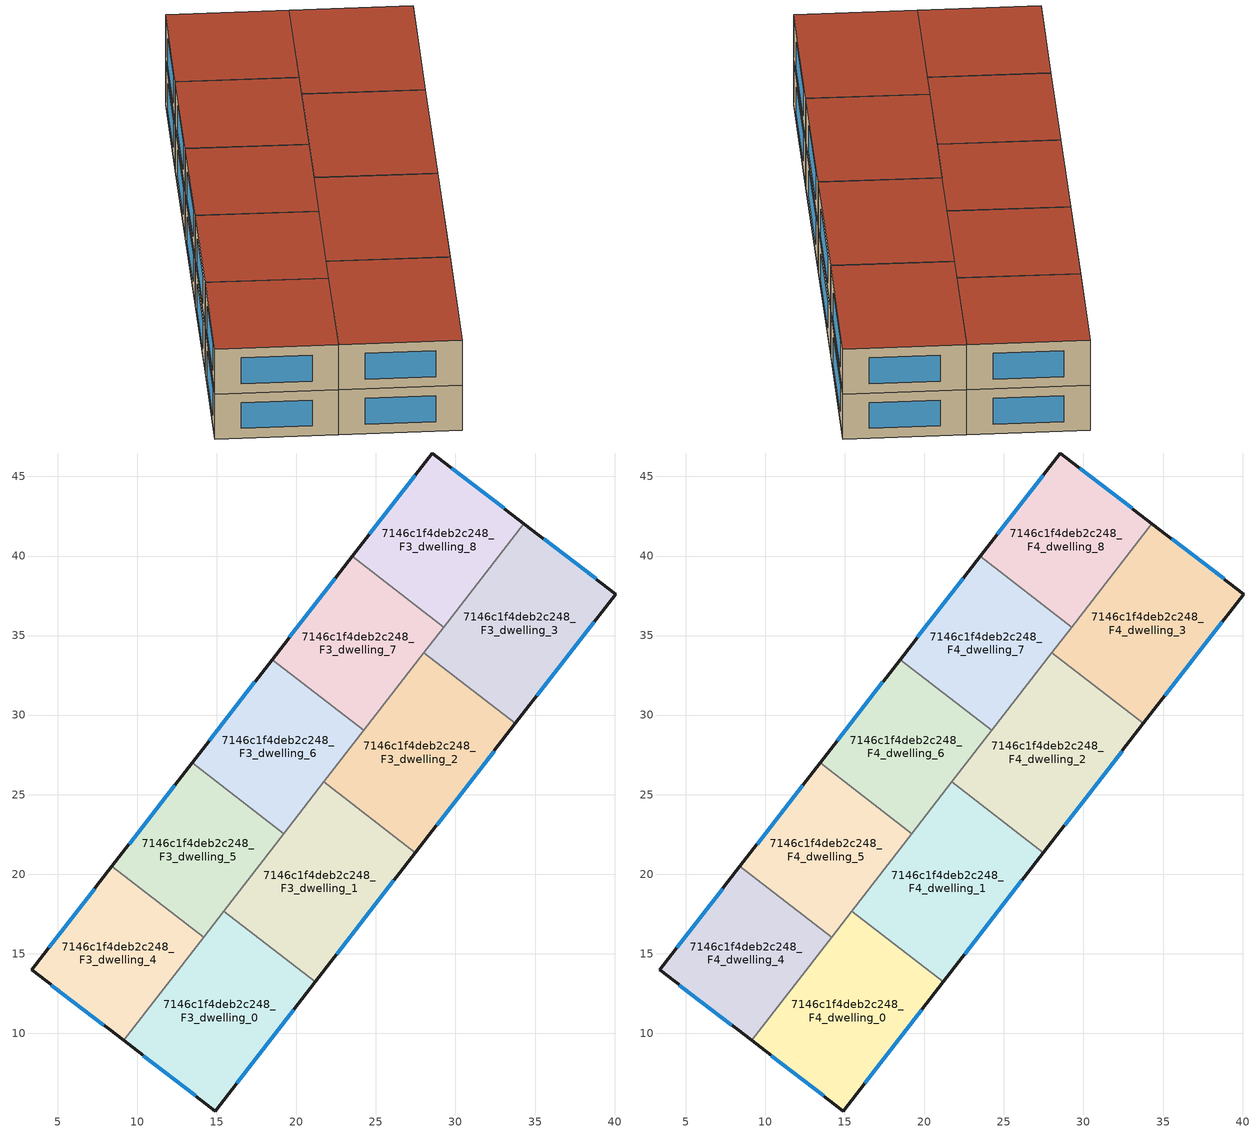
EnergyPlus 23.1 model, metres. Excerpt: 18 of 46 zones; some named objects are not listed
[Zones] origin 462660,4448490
7146c1f4deb2c248_F3_dwelling_0
 floor to 7146c1f4deb2c248_F2_dwelling_0 (EU_floor_Construction): 21.19,13.22 14.9,5.11 9.13,9.54 15.43,17.68 z9
 wall outside (EU_wall_Construction): 9.13,9.54 14.9,5.11 21.19,13.22 z9:12
 wall to 7146c1f4deb2c248_F3_dwelling_1 (EU_wall_Construction): 21.19,13.22 15.43,17.68 z9:12
 wall to 7146c1f4deb2c248_F3_dwelling_4 (EU_wall_Construction): 14.16,16.03 9.13,9.54 z9:12
 wall to 7146c1f4deb2c248_F3_dwelling_5 (EU_wall_Construction): 15.43,17.68 14.16,16.03 z9:12
 window (EU_Window_Construction): 16.25,6.85 19.84,11.49 / 10.37,8.59 13.67,6.06 z9.64:11.36
7146c1f4deb2c248_F3_dwelling_1
 floor to 7146c1f4deb2c248_F2_dwelling_1 (EU_floor_Construction): 27.48,21.35 21.19,13.22 15.43,17.68 21.73,25.8 z9
 wall outside (EU_wall_Construction): 21.19,13.22 27.48,21.35 z9:12
 wall to 7146c1f4deb2c248_F3_dwelling_2 (EU_wall_Construction): 27.48,21.35 21.73,25.8 z9:12
 wall to 7146c1f4deb2c248_F3_dwelling_5 (EU_wall_Construction): 19.19,22.53 15.43,17.68 z9:12
 wall to 7146c1f4deb2c248_F3_dwelling_6 (EU_wall_Construction): 21.73,25.8 19.19,22.53 z9:12
 window (EU_Window_Construction): 22.53,14.96 26.13,19.61 z9.64:11.36
7146c1f4deb2c248_F3_dwelling_2
 floor to 7146c1f4deb2c248_F2_dwelling_2 (EU_floor_Construction): 33.77,29.47 27.48,21.35 21.73,25.8 28.02,33.93 z9
 wall outside (EU_wall_Construction): 27.48,21.35 33.77,29.47 z9:12
 wall to 7146c1f4deb2c248_F3_dwelling_3 (EU_wall_Construction): 33.77,29.47 28.02,33.93 z9:12
 wall to 7146c1f4deb2c248_F3_dwelling_7 (EU_wall_Construction): 28.02,33.93 24.23,29.03 z9:12
 wall to 7146c1f4deb2c248_F3_dwelling_6 (EU_wall_Construction): 24.23,29.03 21.73,25.8 z9:12
 window (EU_Window_Construction): 28.83,23.09 32.42,27.73 z9.64:11.36
7146c1f4deb2c248_F3_dwelling_3
 floor to 7146c1f4deb2c248_F2_dwelling_3 (EU_floor_Construction): 40.07,37.61 33.77,29.47 28.02,33.93 34.3,42.04 z9
 wall outside (EU_wall_Construction): 33.77,29.47 40.07,37.61 34.3,42.04 z9:12
 wall to 7146c1f4deb2c248_F3_dwelling_8 (EU_wall_Construction): 34.3,42.04 29.26,35.53 z9:12
 wall to 7146c1f4deb2c248_F3_dwelling_7 (EU_wall_Construction): 29.26,35.53 28.02,33.93 z9:12
 window (EU_Window_Construction): 38.84,38.56 35.54,41.09 / 35.12,31.21 38.72,35.86 z9.64:11.36
7146c1f4deb2c248_F3_dwelling_4
 floor to 7146c1f4deb2c248_F2_dwelling_4 (EU_floor_Construction): 14.16,16.03 9.13,9.54 3.36,13.98 8.4,20.49 z9
 wall outside (EU_wall_Construction): 8.4,20.49 3.36,13.98 9.13,9.54 z9:12
 wall to 7146c1f4deb2c248_F3_dwelling_5 (EU_wall_Construction): 14.16,16.03 8.4,20.49 z9:12
 window (EU_Window_Construction): 4.6,13.03 7.89,10.49 / 7.32,19.1 4.44,15.37 z9.64:11.36
7146c1f4deb2c248_F3_dwelling_5
 floor to 7146c1f4deb2c248_F2_dwelling_5 (EU_floor_Construction): 19.19,22.53 14.16,16.03 8.4,20.49 13.44,26.99 z9
 wall outside (EU_wall_Construction): 13.44,26.99 8.4,20.49 z9:12
 wall to 7146c1f4deb2c248_F3_dwelling_6 (EU_wall_Construction): 19.19,22.53 13.44,26.99 z9:12
 window (EU_Window_Construction): 12.36,25.6 9.48,21.88 z9.64:11.36
7146c1f4deb2c248_F3_dwelling_6
 floor to 7146c1f4deb2c248_F2_dwelling_6 (EU_floor_Construction): 24.23,29.03 19.19,22.53 13.44,26.99 18.47,33.49 z9
 wall outside (EU_wall_Construction): 18.47,33.49 13.44,26.99 z9:12
 wall to 7146c1f4deb2c248_F3_dwelling_7 (EU_wall_Construction): 24.23,29.03 18.47,33.49 z9:12
 window (EU_Window_Construction): 17.39,32.1 14.52,28.38 z9.64:11.36
7146c1f4deb2c248_F3_dwelling_7
 floor to 7146c1f4deb2c248_F2_dwelling_7 (EU_floor_Construction): 29.26,35.53 24.23,29.03 18.47,33.49 23.51,39.99 z9
 wall outside (EU_wall_Construction): 23.51,39.99 18.47,33.49 z9:12
 wall to 7146c1f4deb2c248_F3_dwelling_8 (EU_wall_Construction): 29.26,35.53 23.51,39.99 z9:12
 window (EU_Window_Construction): 22.43,38.6 19.55,34.88 z9.64:11.36
7146c1f4deb2c248_F3_dwelling_8
 floor to 7146c1f4deb2c248_F2_dwelling_8 (EU_floor_Construction): 34.3,42.04 29.26,35.53 23.51,39.99 28.53,46.48 z9
 wall outside (EU_wall_Construction): 34.3,42.04 28.53,46.48 23.51,39.99 z9:12
 window (EU_Window_Construction): 27.46,45.09 24.58,41.38 / 33.07,42.99 29.77,45.53 z9.64:11.36
7146c1f4deb2c248_F4_dwelling_0
 floor to 7146c1f4deb2c248_F3_dwelling_0 (EU_floor_Construction): 21.19,13.22 14.9,5.11 9.13,9.54 15.43,17.68 z12
 wall outside (EU_wall_Construction): 9.13,9.54 14.9,5.11 21.19,13.22 z12:15
 wall to 7146c1f4deb2c248_F4_dwelling_1 (EU_wall_Construction): 21.19,13.22 15.43,17.68 z12:15
 wall to 7146c1f4deb2c248_F4_dwelling_4 (EU_wall_Construction): 14.16,16.03 9.13,9.54 z12:15
 wall to 7146c1f4deb2c248_F4_dwelling_5 (EU_wall_Construction): 15.43,17.68 14.16,16.03 z12:15
 window (EU_Window_Construction): 16.25,6.85 19.84,11.49 / 10.37,8.59 13.67,6.06 z12.64:14.36
 roof outside (EU_roof_Construction): 14.9,5.11 21.19,13.22 15.43,17.68 9.13,9.54 z15
7146c1f4deb2c248_F4_dwelling_1
 floor to 7146c1f4deb2c248_F3_dwelling_1 (EU_floor_Construction): 27.48,21.35 21.19,13.22 15.43,17.68 21.73,25.8 z12
 wall outside (EU_wall_Construction): 21.19,13.22 27.48,21.35 z12:15
 wall to 7146c1f4deb2c248_F4_dwelling_2 (EU_wall_Construction): 27.48,21.35 21.73,25.8 z12:15
 wall to 7146c1f4deb2c248_F4_dwelling_5 (EU_wall_Construction): 19.19,22.53 15.43,17.68 z12:15
 wall to 7146c1f4deb2c248_F4_dwelling_6 (EU_wall_Construction): 21.73,25.8 19.19,22.53 z12:15
 window (EU_Window_Construction): 22.53,14.96 26.13,19.61 z12.64:14.36
 roof outside (EU_roof_Construction): 21.19,13.22 27.48,21.35 21.73,25.8 15.43,17.68 z15
7146c1f4deb2c248_F4_dwelling_2
 floor to 7146c1f4deb2c248_F3_dwelling_2 (EU_floor_Construction): 33.77,29.47 27.48,21.35 21.73,25.8 28.02,33.93 z12
 wall outside (EU_wall_Construction): 27.48,21.35 33.77,29.47 z12:15
 wall to 7146c1f4deb2c248_F4_dwelling_3 (EU_wall_Construction): 33.77,29.47 28.02,33.93 z12:15
 wall to 7146c1f4deb2c248_F4_dwelling_7 (EU_wall_Construction): 28.02,33.93 24.23,29.03 z12:15
 wall to 7146c1f4deb2c248_F4_dwelling_6 (EU_wall_Construction): 24.23,29.03 21.73,25.8 z12:15
 window (EU_Window_Construction): 28.83,23.09 32.42,27.73 z12.64:14.36
 roof outside (EU_roof_Construction): 27.48,21.35 33.77,29.47 28.02,33.93 21.73,25.8 z15
7146c1f4deb2c248_F4_dwelling_3
 floor to 7146c1f4deb2c248_F3_dwelling_3 (EU_floor_Construction): 40.07,37.61 33.77,29.47 28.02,33.93 34.3,42.04 z12
 wall outside (EU_wall_Construction): 33.77,29.47 40.07,37.61 34.3,42.04 z12:15
 wall to 7146c1f4deb2c248_F4_dwelling_8 (EU_wall_Construction): 34.3,42.04 29.26,35.53 z12:15
 wall to 7146c1f4deb2c248_F4_dwelling_7 (EU_wall_Construction): 29.26,35.53 28.02,33.93 z12:15
 window (EU_Window_Construction): 38.84,38.56 35.54,41.09 / 35.12,31.21 38.72,35.86 z12.64:14.36
 roof outside (EU_roof_Construction): 33.77,29.47 40.07,37.61 34.3,42.04 28.02,33.93 z15
7146c1f4deb2c248_F4_dwelling_4
 floor to 7146c1f4deb2c248_F3_dwelling_4 (EU_floor_Construction): 14.16,16.03 9.13,9.54 3.36,13.98 8.4,20.49 z12
 wall outside (EU_wall_Construction): 8.4,20.49 3.36,13.98 9.13,9.54 z12:15
 wall to 7146c1f4deb2c248_F4_dwelling_5 (EU_wall_Construction): 14.16,16.03 8.4,20.49 z12:15
 window (EU_Window_Construction): 4.6,13.03 7.89,10.49 / 7.32,19.1 4.44,15.37 z12.64:14.36
 roof outside (EU_roof_Construction): 9.13,9.54 14.16,16.03 8.4,20.49 3.36,13.98 z15
7146c1f4deb2c248_F4_dwelling_5
 floor to 7146c1f4deb2c248_F3_dwelling_5 (EU_floor_Construction): 19.19,22.53 14.16,16.03 8.4,20.49 13.44,26.99 z12
 wall outside (EU_wall_Construction): 13.44,26.99 8.4,20.49 z12:15
 wall to 7146c1f4deb2c248_F4_dwelling_6 (EU_wall_Construction): 19.19,22.53 13.44,26.99 z12:15
 window (EU_Window_Construction): 12.36,25.6 9.48,21.88 z12.64:14.36
 roof outside (EU_roof_Construction): 14.16,16.03 19.19,22.53 13.44,26.99 8.4,20.49 z15
7146c1f4deb2c248_F4_dwelling_6
 floor to 7146c1f4deb2c248_F3_dwelling_6 (EU_floor_Construction): 24.23,29.03 19.19,22.53 13.44,26.99 18.47,33.49 z12
 wall outside (EU_wall_Construction): 18.47,33.49 13.44,26.99 z12:15
 wall to 7146c1f4deb2c248_F4_dwelling_7 (EU_wall_Construction): 24.23,29.03 18.47,33.49 z12:15
 window (EU_Window_Construction): 17.39,32.1 14.52,28.38 z12.64:14.36
 roof outside (EU_roof_Construction): 19.19,22.53 24.23,29.03 18.47,33.49 13.44,26.99 z15
7146c1f4deb2c248_F4_dwelling_7
 floor to 7146c1f4deb2c248_F3_dwelling_7 (EU_floor_Construction): 29.26,35.53 24.23,29.03 18.47,33.49 23.51,39.99 z12
 wall outside (EU_wall_Construction): 23.51,39.99 18.47,33.49 z12:15
 wall to 7146c1f4deb2c248_F4_dwelling_8 (EU_wall_Construction): 29.26,35.53 23.51,39.99 z12:15
 window (EU_Window_Construction): 22.43,38.6 19.55,34.88 z12.64:14.36
 roof outside (EU_roof_Construction): 24.23,29.03 29.26,35.53 23.51,39.99 18.47,33.49 z15
7146c1f4deb2c248_F4_dwelling_8
 floor to 7146c1f4deb2c248_F3_dwelling_8 (EU_floor_Construction): 34.3,42.04 29.26,35.53 23.51,39.99 28.53,46.48 z12
 wall outside (EU_wall_Construction): 34.3,42.04 28.53,46.48 23.51,39.99 z12:15
 window (EU_Window_Construction): 27.46,45.09 24.58,41.38 / 33.07,42.99 29.77,45.53 z12.64:14.36
 roof outside (EU_roof_Construction): 29.26,35.53 34.3,42.04 28.53,46.48 23.51,39.99 z15
[Building]
EU S2 Campaign: North Axis=0; Terrain=City; Solar Distribution=FullExterior
[Site:Location]
Yerevan-Zvartnots.Intl.AP: Latitude=40.15; Longitude=44.383; Time Zone=4; Elevation=854
[SizingPeriod:WeatherFileDays]
AnnualSizingPeriod: Begin Month=1; Begin Day of Month=1; End Month=12; End Day of Month=31; Day of Week for Start Day=Monday; Use Weather File Daylight Saving Period=No; Use Weather File Rain and Snow Indicators=No
[MATERIAL]
EU_InternalMass_Material: Roughness=MediumRough; Thickness=0.1; Conductivity=1; Density=1800; Specific Heat=900; Thermal Absorptance=0.9; Solar Absorptance=0.7; Visible Absorptance=0.7
[MATERIAL:NOMASS] Roughness=MediumRough; Thermal Absorptance=0.9; Solar Absorptance=0.7; Visible Absorptance=0.7
Name | Thermal Resistance
EU_wall_NoMass | 1.05043
EU_roof_NoMass | 1.45357
EU_floor_NoMass | 0.478065
[WINDOWMATERIAL:SIMPLEGLAZINGSYSTEM]
EU_Window_SimpleGlazing: UFactor=2.5566; Solar Heat Gain Coefficient=0.75; Visible Transmittance=0.75
[CONSTRUCTION]
EU_wall_Construction: EU_wall_NoMass
EU_roof_Construction: EU_roof_NoMass
EU_floor_Construction: EU_floor_NoMass
EU_Window_Construction: EU_Window_SimpleGlazing
EU_InternalMass_Construction: EU_InternalMass_Material
[ZONE] Type=1; Multiplier=1; Ceiling Height=autocalculate; Floor Area=autocalculate; Part of Total Floor Area=Yes
Name | Volume
7146c1f4deb2c248_F3_dwelling_0; 7146c1f4deb2c248_F4_dwelling_0; 7146c1f4deb2c248_F3_dwelling_3; 7146c1f4deb2c248_F4_dwelling_3 | 224.385
7146c1f4deb2c248_F3_dwelling_1; 7146c1f4deb2c248_F4_dwelling_1 | 224.342
7146c1f4deb2c248_F3_dwelling_2; 7146c1f4deb2c248_F4_dwelling_2 | 224.355
7146c1f4deb2c248_F3_dwelling_4; 7146c1f4deb2c248_F4_dwelling_4; 7146c1f4deb2c248_F3_dwelling_8; 7146c1f4deb2c248_F4_dwelling_8 | 179.518
7146c1f4deb2c248_F3_dwelling_5; 7146c1f4deb2c248_F4_dwelling_5 | 179.528
7146c1f4deb2c248_F3_dwelling_6; 7146c1f4deb2c248_F4_dwelling_6 | 179.529
7146c1f4deb2c248_F3_dwelling_7; 7146c1f4deb2c248_F4_dwelling_7 | 179.495
[INTERNALMASS] Construction=EU_InternalMass_Construction
Name | Zone or ZoneList | Surface Area
7146c1f4deb2c248_F3_dwelling_0_EU_InternalMass | 7146c1f4deb2c248_F3_dwelling_0 | 74.7952
7146c1f4deb2c248_F3_dwelling_1_EU_InternalMass | 7146c1f4deb2c248_F3_dwelling_1 | 74.7808
7146c1f4deb2c248_F3_dwelling_2_EU_InternalMass | 7146c1f4deb2c248_F3_dwelling_2 | 74.7888
7146c1f4deb2c248_F3_dwelling_3_EU_InternalMass | 7146c1f4deb2c248_F3_dwelling_3 | 74.7949
7146c1f4deb2c248_F3_dwelling_4_EU_InternalMass | 7146c1f4deb2c248_F3_dwelling_4 | 59.8393
7146c1f4deb2c248_F3_dwelling_5_EU_InternalMass | 7146c1f4deb2c248_F3_dwelling_5 | 59.8427
7146c1f4deb2c248_F3_dwelling_6_EU_InternalMass | 7146c1f4deb2c248_F3_dwelling_6 | 59.843
7146c1f4deb2c248_F3_dwelling_7_EU_InternalMass | 7146c1f4deb2c248_F3_dwelling_7 | 59.8318
7146c1f4deb2c248_F3_dwelling_8_EU_InternalMass | 7146c1f4deb2c248_F3_dwelling_8 | 59.8396
7146c1f4deb2c248_F4_dwelling_0_EU_InternalMass | 7146c1f4deb2c248_F4_dwelling_0 | 74.7952
7146c1f4deb2c248_F4_dwelling_1_EU_InternalMass | 7146c1f4deb2c248_F4_dwelling_1 | 74.7808
7146c1f4deb2c248_F4_dwelling_2_EU_InternalMass | 7146c1f4deb2c248_F4_dwelling_2 | 74.7888
7146c1f4deb2c248_F4_dwelling_3_EU_InternalMass | 7146c1f4deb2c248_F4_dwelling_3 | 74.7949
7146c1f4deb2c248_F4_dwelling_4_EU_InternalMass | 7146c1f4deb2c248_F4_dwelling_4 | 59.8393
7146c1f4deb2c248_F4_dwelling_5_EU_InternalMass | 7146c1f4deb2c248_F4_dwelling_5 | 59.8427
7146c1f4deb2c248_F4_dwelling_6_EU_InternalMass | 7146c1f4deb2c248_F4_dwelling_6 | 59.843
7146c1f4deb2c248_F4_dwelling_7_EU_InternalMass | 7146c1f4deb2c248_F4_dwelling_7 | 59.8318
7146c1f4deb2c248_F4_dwelling_8_EU_InternalMass | 7146c1f4deb2c248_F4_dwelling_8 | 59.8396
[OTHEREQUIPMENT] Fuel Type=Electricity; Design Level Calculation Method=Watts/Area; Power per Zone Floor Area=1; Fraction Latent=0; Fraction Radiant=0; Fraction Lost=0; Carbon Dioxide Generation Rate=0; EndUse Subcategory=EU_Step8_InternalGains
Name | Zone or ZoneList or Space or SpaceList | Schedule
EU_Step8_InternalGain_7146c1f4deb2c248_F3_dwelling_0_f000 | 7146c1f4deb2c248_F3_dwelling_0 | EU_Step8_GainSchedule_7146c1f4deb2c248_F3_dwelling_0_f000
EU_Step8_InternalGain_7146c1f4deb2c248_F3_dwelling_1_f000 | 7146c1f4deb2c248_F3_dwelling_1 | EU_Step8_GainSchedule_7146c1f4deb2c248_F3_dwelling_1_f000
EU_Step8_InternalGain_7146c1f4deb2c248_F3_dwelling_2_f000 | 7146c1f4deb2c248_F3_dwelling_2 | EU_Step8_GainSchedule_7146c1f4deb2c248_F3_dwelling_2_f000
EU_Step8_InternalGain_7146c1f4deb2c248_F3_dwelling_3_f000 | 7146c1f4deb2c248_F3_dwelling_3 | EU_Step8_GainSchedule_7146c1f4deb2c248_F3_dwelling_3_f000
EU_Step8_InternalGain_7146c1f4deb2c248_F3_dwelling_4_f000 | 7146c1f4deb2c248_F3_dwelling_4 | EU_Step8_GainSchedule_7146c1f4deb2c248_F3_dwelling_4_f000
EU_Step8_InternalGain_7146c1f4deb2c248_F3_dwelling_5_f000 | 7146c1f4deb2c248_F3_dwelling_5 | EU_Step8_GainSchedule_7146c1f4deb2c248_F3_dwelling_5_f000
EU_Step8_InternalGain_7146c1f4deb2c248_F3_dwelling_6_f000 | 7146c1f4deb2c248_F3_dwelling_6 | EU_Step8_GainSchedule_7146c1f4deb2c248_F3_dwelling_6_f000
EU_Step8_InternalGain_7146c1f4deb2c248_F3_dwelling_7_f000 | 7146c1f4deb2c248_F3_dwelling_7 | EU_Step8_GainSchedule_7146c1f4deb2c248_F3_dwelling_7_f000
EU_Step8_InternalGain_7146c1f4deb2c248_F3_dwelling_8_f000 | 7146c1f4deb2c248_F3_dwelling_8 | EU_Step8_GainSchedule_7146c1f4deb2c248_F3_dwelling_8_f000
EU_Step8_InternalGain_7146c1f4deb2c248_F4_dwelling_0_f000 | 7146c1f4deb2c248_F4_dwelling_0 | EU_Step8_GainSchedule_7146c1f4deb2c248_F4_dwelling_0_f000
EU_Step8_InternalGain_7146c1f4deb2c248_F4_dwelling_1_f000 | 7146c1f4deb2c248_F4_dwelling_1 | EU_Step8_GainSchedule_7146c1f4deb2c248_F4_dwelling_1_f000
EU_Step8_InternalGain_7146c1f4deb2c248_F4_dwelling_2_f000 | 7146c1f4deb2c248_F4_dwelling_2 | EU_Step8_GainSchedule_7146c1f4deb2c248_F4_dwelling_2_f000
EU_Step8_InternalGain_7146c1f4deb2c248_F4_dwelling_3_f000 | 7146c1f4deb2c248_F4_dwelling_3 | EU_Step8_GainSchedule_7146c1f4deb2c248_F4_dwelling_3_f000
EU_Step8_InternalGain_7146c1f4deb2c248_F4_dwelling_4_f000 | 7146c1f4deb2c248_F4_dwelling_4 | EU_Step8_GainSchedule_7146c1f4deb2c248_F4_dwelling_4_f000
EU_Step8_InternalGain_7146c1f4deb2c248_F4_dwelling_5_f000 | 7146c1f4deb2c248_F4_dwelling_5 | EU_Step8_GainSchedule_7146c1f4deb2c248_F4_dwelling_5_f000
EU_Step8_InternalGain_7146c1f4deb2c248_F4_dwelling_6_f000 | 7146c1f4deb2c248_F4_dwelling_6 | EU_Step8_GainSchedule_7146c1f4deb2c248_F4_dwelling_6_f000
EU_Step8_InternalGain_7146c1f4deb2c248_F4_dwelling_7_f000 | 7146c1f4deb2c248_F4_dwelling_7 | EU_Step8_GainSchedule_7146c1f4deb2c248_F4_dwelling_7_f000
EU_Step8_InternalGain_7146c1f4deb2c248_F4_dwelling_8_f000 | 7146c1f4deb2c248_F4_dwelling_8 | EU_Step8_GainSchedule_7146c1f4deb2c248_F4_dwelling_8_f000
[ZONEVENTILATION:DESIGNFLOWRATE] Schedule=EU_AlwaysOn; Design Flow Rate Calculation Method=AirChanges/Hour; Air Changes per Hour=0.557805; Ventilation Type=Natural; Fan Pressure Rise=0; Fan Total Efficiency=1; Constant Term Coefficient=1; Temperature Term Coefficient=0; Velocity Term Coefficient=0; Velocity Squared Term Coefficient=0; Minimum Indoor Temperature=-100; Maximum Indoor Temperature=100; Delta Temperature=-100; Minimum Outdoor Temperature=-100; Maximum Outdoor Temperature=100; Maximum Wind Speed=40
Name | Zone or ZoneList or Space or SpaceList
EU_ConstantAir_7146c1f4deb2c248_F3_dwelling_0 | 7146c1f4deb2c248_F3_dwelling_0
EU_ConstantAir_7146c1f4deb2c248_F3_dwelling_1 | 7146c1f4deb2c248_F3_dwelling_1
EU_ConstantAir_7146c1f4deb2c248_F3_dwelling_2 | 7146c1f4deb2c248_F3_dwelling_2
EU_ConstantAir_7146c1f4deb2c248_F3_dwelling_3 | 7146c1f4deb2c248_F3_dwelling_3
EU_ConstantAir_7146c1f4deb2c248_F3_dwelling_4 | 7146c1f4deb2c248_F3_dwelling_4
EU_ConstantAir_7146c1f4deb2c248_F3_dwelling_5 | 7146c1f4deb2c248_F3_dwelling_5
EU_ConstantAir_7146c1f4deb2c248_F3_dwelling_6 | 7146c1f4deb2c248_F3_dwelling_6
EU_ConstantAir_7146c1f4deb2c248_F3_dwelling_7 | 7146c1f4deb2c248_F3_dwelling_7
EU_ConstantAir_7146c1f4deb2c248_F3_dwelling_8 | 7146c1f4deb2c248_F3_dwelling_8
EU_ConstantAir_7146c1f4deb2c248_F4_dwelling_0 | 7146c1f4deb2c248_F4_dwelling_0
EU_ConstantAir_7146c1f4deb2c248_F4_dwelling_1 | 7146c1f4deb2c248_F4_dwelling_1
EU_ConstantAir_7146c1f4deb2c248_F4_dwelling_2 | 7146c1f4deb2c248_F4_dwelling_2
EU_ConstantAir_7146c1f4deb2c248_F4_dwelling_3 | 7146c1f4deb2c248_F4_dwelling_3
EU_ConstantAir_7146c1f4deb2c248_F4_dwelling_4 | 7146c1f4deb2c248_F4_dwelling_4
EU_ConstantAir_7146c1f4deb2c248_F4_dwelling_5 | 7146c1f4deb2c248_F4_dwelling_5
EU_ConstantAir_7146c1f4deb2c248_F4_dwelling_6 | 7146c1f4deb2c248_F4_dwelling_6
EU_ConstantAir_7146c1f4deb2c248_F4_dwelling_7 | 7146c1f4deb2c248_F4_dwelling_7
EU_ConstantAir_7146c1f4deb2c248_F4_dwelling_8 | 7146c1f4deb2c248_F4_dwelling_8
[HVACTEMPLATE:ZONE:IDEALLOADSAIRSYSTEM] System Availability Schedule=EU_AlwaysOn; Maximum Heating Supply Air Temperature=50; Minimum Cooling Supply Air Temperature=13; Maximum Heating Supply Air Humidity Ratio=0.0156; Minimum Cooling Supply Air Humidity Ratio=0.0077; Heating Limit=NoLimit; Cooling Limit=NoLimit; Heating Availability Schedule=EU_AlwaysOn; Cooling Availability Schedule=EU_CoolingOff; Dehumidification Control Type=ConstantSensibleHeatRatio; Cooling Sensible Heat Ratio=0.7; Dehumidification Setpoint=60; Humidification Control Type=None; Humidification Setpoint=30; Outdoor Air Method=None; Outdoor Air Flow Rate per Person=0.00944; Outdoor Air Flow Rate per Zone Floor Area=0; Outdoor Air Flow Rate per Zone=0; Demand Controlled Ventilation Type=None; Outdoor Air Economizer Type=NoEconomizer; Heat Recovery Type=None; Sensible Heat Recovery Effectiveness=0.7; Latent Heat Recovery Effectiveness=0.65
Name | Template Thermostat
7146c1f4deb2c248_F3_dwelling_0 | EU_HeatOnly_7146c1f4deb2c248_F3_dwelling_0
7146c1f4deb2c248_F3_dwelling_1 | EU_HeatOnly_7146c1f4deb2c248_F3_dwelling_1
7146c1f4deb2c248_F3_dwelling_2 | EU_HeatOnly_7146c1f4deb2c248_F3_dwelling_2
7146c1f4deb2c248_F3_dwelling_3 | EU_HeatOnly_7146c1f4deb2c248_F3_dwelling_3
7146c1f4deb2c248_F3_dwelling_4 | EU_HeatOnly_7146c1f4deb2c248_F3_dwelling_4
7146c1f4deb2c248_F3_dwelling_5 | EU_HeatOnly_7146c1f4deb2c248_F3_dwelling_5
7146c1f4deb2c248_F3_dwelling_6 | EU_HeatOnly_7146c1f4deb2c248_F3_dwelling_6
7146c1f4deb2c248_F3_dwelling_7 | EU_HeatOnly_7146c1f4deb2c248_F3_dwelling_7
7146c1f4deb2c248_F3_dwelling_8 | EU_HeatOnly_7146c1f4deb2c248_F3_dwelling_8
7146c1f4deb2c248_F4_dwelling_0 | EU_HeatOnly_7146c1f4deb2c248_F4_dwelling_0
7146c1f4deb2c248_F4_dwelling_1 | EU_HeatOnly_7146c1f4deb2c248_F4_dwelling_1
7146c1f4deb2c248_F4_dwelling_2 | EU_HeatOnly_7146c1f4deb2c248_F4_dwelling_2
7146c1f4deb2c248_F4_dwelling_3 | EU_HeatOnly_7146c1f4deb2c248_F4_dwelling_3
7146c1f4deb2c248_F4_dwelling_4 | EU_HeatOnly_7146c1f4deb2c248_F4_dwelling_4
7146c1f4deb2c248_F4_dwelling_5 | EU_HeatOnly_7146c1f4deb2c248_F4_dwelling_5
7146c1f4deb2c248_F4_dwelling_6 | EU_HeatOnly_7146c1f4deb2c248_F4_dwelling_6
7146c1f4deb2c248_F4_dwelling_7 | EU_HeatOnly_7146c1f4deb2c248_F4_dwelling_7
7146c1f4deb2c248_F4_dwelling_8 | EU_HeatOnly_7146c1f4deb2c248_F4_dwelling_8
[SIZING:ZONE] Zone Cooling Design Supply Air Temperature Input Method=SupplyAirTemperature; Zone Cooling Design Supply Air Temperature=13; Zone Heating Design Supply Air Temperature Input Method=SupplyAirTemperature; Zone Heating Design Supply Air Temperature=50; Zone Cooling Design Supply Air Humidity Ratio=0.008; Zone Heating Design Supply Air Humidity Ratio=0.008; Cooling Design Air Flow Method=DesignDay; Cooling Design Air Flow Rate=0; Cooling Minimum Air Flow per Zone Floor Area=0.000762; Cooling Minimum Air Flow=0; Cooling Minimum Air Flow Fraction=0.2; Heating Design Air Flow Method=DesignDay; Heating Design Air Flow Rate=0; Heating Maximum Air Flow per Zone Floor Area=0.002032; Heating Maximum Air Flow=0.141576; Heating Maximum Air Flow Fraction=0.3; Account for Dedicated Outdoor Air System=No; Dedicated Outdoor Air System Control Strategy=NeutralSupplyAir; Dedicated Outdoor Air Low Setpoint Temperature for Design=autosize; Dedicated Outdoor Air High Setpoint Temperature for Design=autosize; Zone Load Sizing Method=Sensible Load Only No Latent Load; Zone Latent Cooling Design Supply Air Humidity Ratio Input Method=HumidityRatioDifference; Zone Cooling Design Supply Air Humidity Ratio Difference=0.005; Zone Latent Heating Design Supply Air Humidity Ratio Input Method=HumidityRatioDifference; Zone Humidification Design Supply Air Humidity Ratio Difference=0.005
7146c1f4deb2c248_F3_dwelling_0; 7146c1f4deb2c248_F3_dwelling_1; 7146c1f4deb2c248_F3_dwelling_2; 7146c1f4deb2c248_F3_dwelling_3; 7146c1f4deb2c248_F3_dwelling_4; 7146c1f4deb2c248_F3_dwelling_5; 7146c1f4deb2c248_F3_dwelling_6; 7146c1f4deb2c248_F3_dwelling_7; 7146c1f4deb2c248_F3_dwelling_8; 7146c1f4deb2c248_F4_dwelling_0; 7146c1f4deb2c248_F4_dwelling_1; 7146c1f4deb2c248_F4_dwelling_2; 7146c1f4deb2c248_F4_dwelling_3; 7146c1f4deb2c248_F4_dwelling_4; 7146c1f4deb2c248_F4_dwelling_5; 7146c1f4deb2c248_F4_dwelling_6; 7146c1f4deb2c248_F4_dwelling_7; 7146c1f4deb2c248_F4_dwelling_8
[SCHEDULE:CONSTANT]
Name | Hourly Value
EU_AlwaysOn | 1
EU_CoolingOff | 0
[SCHEDULE:FILE] Column Number=1; Rows to Skip at Top=0; Number of Hours of Data=8760; Column Separator=Comma; Interpolate to Timestep=No; Minutes per Item=60; Adjust Schedule for Daylight Savings=Yes
Name | File
EU_Step8_GainSchedule_7146c1f4deb2c248_F3_dwelling_0_f000 | ../../schedules/7146c1f4deb2c248/7146c1f4deb2c248_F3_dwelling_0_f000_gain.csv
EU_Step8_GainSchedule_7146c1f4deb2c248_F3_dwelling_1_f000 | ../../schedules/7146c1f4deb2c248/7146c1f4deb2c248_F3_dwelling_1_f000_gain.csv
EU_Step8_GainSchedule_7146c1f4deb2c248_F3_dwelling_2_f000 | ../../schedules/7146c1f4deb2c248/7146c1f4deb2c248_F3_dwelling_2_f000_gain.csv
EU_Step8_GainSchedule_7146c1f4deb2c248_F3_dwelling_3_f000 | ../../schedules/7146c1f4deb2c248/7146c1f4deb2c248_F3_dwelling_3_f000_gain.csv
EU_Step8_GainSchedule_7146c1f4deb2c248_F3_dwelling_4_f000 | ../../schedules/7146c1f4deb2c248/7146c1f4deb2c248_F3_dwelling_4_f000_gain.csv
EU_Step8_GainSchedule_7146c1f4deb2c248_F3_dwelling_5_f000 | ../../schedules/7146c1f4deb2c248/7146c1f4deb2c248_F3_dwelling_5_f000_gain.csv
EU_Step8_GainSchedule_7146c1f4deb2c248_F3_dwelling_6_f000 | ../../schedules/7146c1f4deb2c248/7146c1f4deb2c248_F3_dwelling_6_f000_gain.csv
EU_Step8_GainSchedule_7146c1f4deb2c248_F3_dwelling_7_f000 | ../../schedules/7146c1f4deb2c248/7146c1f4deb2c248_F3_dwelling_7_f000_gain.csv
EU_Step8_GainSchedule_7146c1f4deb2c248_F3_dwelling_8_f000 | ../../schedules/7146c1f4deb2c248/7146c1f4deb2c248_F3_dwelling_8_f000_gain.csv
EU_Step8_GainSchedule_7146c1f4deb2c248_F4_dwelling_0_f000 | ../../schedules/7146c1f4deb2c248/7146c1f4deb2c248_F4_dwelling_0_f000_gain.csv
EU_Step8_GainSchedule_7146c1f4deb2c248_F4_dwelling_1_f000 | ../../schedules/7146c1f4deb2c248/7146c1f4deb2c248_F4_dwelling_1_f000_gain.csv
EU_Step8_GainSchedule_7146c1f4deb2c248_F4_dwelling_2_f000 | ../../schedules/7146c1f4deb2c248/7146c1f4deb2c248_F4_dwelling_2_f000_gain.csv
EU_Step8_GainSchedule_7146c1f4deb2c248_F4_dwelling_3_f000 | ../../schedules/7146c1f4deb2c248/7146c1f4deb2c248_F4_dwelling_3_f000_gain.csv
EU_Step8_GainSchedule_7146c1f4deb2c248_F4_dwelling_4_f000 | ../../schedules/7146c1f4deb2c248/7146c1f4deb2c248_F4_dwelling_4_f000_gain.csv
EU_Step8_GainSchedule_7146c1f4deb2c248_F4_dwelling_5_f000 | ../../schedules/7146c1f4deb2c248/7146c1f4deb2c248_F4_dwelling_5_f000_gain.csv
EU_Step8_GainSchedule_7146c1f4deb2c248_F4_dwelling_6_f000 | ../../schedules/7146c1f4deb2c248/7146c1f4deb2c248_F4_dwelling_6_f000_gain.csv
EU_Step8_GainSchedule_7146c1f4deb2c248_F4_dwelling_7_f000 | ../../schedules/7146c1f4deb2c248/7146c1f4deb2c248_F4_dwelling_7_f000_gain.csv
EU_Step8_GainSchedule_7146c1f4deb2c248_F4_dwelling_8_f000 | ../../schedules/7146c1f4deb2c248/7146c1f4deb2c248_F4_dwelling_8_f000_gain.csv
